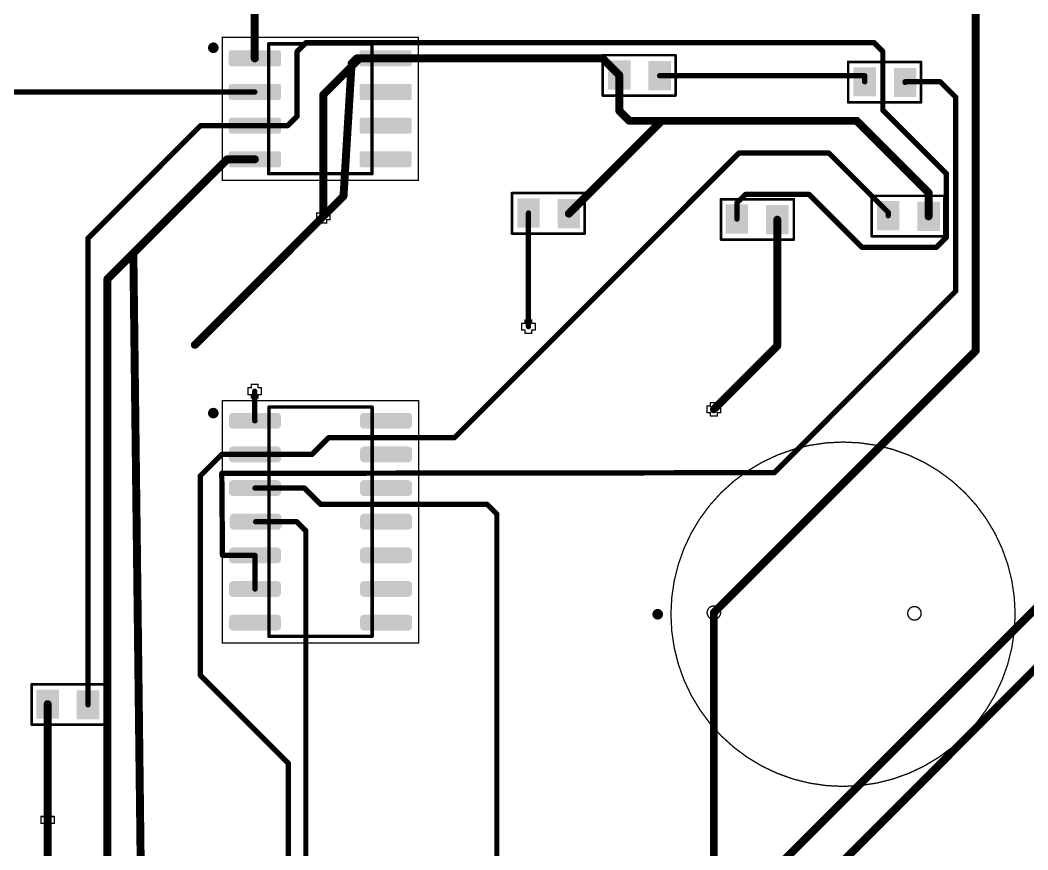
# Paper-space layout 'Лист1' of a CAD drawing. Header units: millimetres. Extents: x 20 to 579, y 6 to 381.
# Drawn here: x 127.93 to 165.99, y 311.93 to 343.26 of the extents above; entities that cross this region are included whole.
import ezdxf

# ---------------------------------------------------------------- set-up
doc = ezdxf.new("R2010")
doc.units = ezdxf.units.MM
for name, color, linetype in [('DrillDrawing', 1, 'Continuous'), ('Mechanical13', 56, 'Continuous'), ('Mechanical15', 56, 'Continuous'), ('Mechanical2', 216, 'Continuous'), ('TopLayer', 1, 'Continuous')]:
    doc.layers.add(name, color=color, linetype=linetype)

psp = doc.layouts.new('Лист1')

# ---------------------------------------------------------------- hatches: boundary and pattern name
at = {"layer": 'TopLayer'}
h = psp.add_hatch(color=256, dxfattribs=at)
edge = h.paths.add_edge_path()
edge.add_arc((135.885, 342.039), 0.075, 90, 180)
edge.add_line((135.81, 342.039), (135.81, 341.589))
edge.add_arc((135.885, 341.589), 0.075, 180, 270)
edge.add_line((135.885, 341.514), (137.705, 341.514))
edge.add_arc((137.705, 341.589), 0.075, 270, 360)
edge.add_line((137.78, 341.589), (137.78, 342.039))
edge.add_arc((137.705, 342.039), 0.075, 0, 90)
edge.add_line((137.705, 342.114), (135.885, 342.114))
h = psp.add_hatch(color=256, dxfattribs=at)
edge = h.paths.add_edge_path()
edge.add_arc((140.825, 342.039), 0.075, 90, 180)
edge.add_line((140.75, 342.039), (140.75, 341.589))
edge.add_arc((140.825, 341.589), 0.075, 180, 270)
edge.add_line((140.825, 341.514), (142.645, 341.514))
edge.add_arc((142.645, 341.589), 0.075, 270, 360)
edge.add_line((142.72, 341.589), (142.72, 342.039))
edge.add_arc((142.645, 342.039), 0.075, 0, 90)
edge.add_line((142.645, 342.114), (140.825, 342.114))
for points in [[(150.982, 341.733), (150.982, 340.633), (150.132, 340.633), (150.132, 341.733)], [(152.507, 341.708), (152.507, 340.608), (151.657, 340.608), (151.657, 341.708)], [(160.253, 341.479), (160.253, 340.379), (159.403, 340.379), (159.403, 341.479)], [(161.778, 341.454), (161.778, 340.354), (160.928, 340.354), (160.928, 341.454)], [(147.553, 336.526), (147.553, 335.426), (146.703, 335.426), (146.703, 336.526)], [(149.078, 336.501), (149.078, 335.401), (148.228, 335.401), (148.228, 336.501)], [(154.576, 335.197), (154.576, 336.297), (155.426, 336.297), (155.426, 335.197)], [(156.101, 335.172), (156.101, 336.272), (156.951, 336.272), (156.951, 335.172)], [(161.141, 336.424), (161.141, 335.324), (160.291, 335.324), (160.291, 336.424)], [(162.666, 336.399), (162.666, 335.299), (161.816, 335.299), (161.816, 336.399)], [(128.542, 316.884), (128.542, 317.984), (129.392, 317.984), (129.392, 316.884)], [(130.067, 316.859), (130.067, 317.959), (130.917, 317.959), (130.917, 316.859)]]:
    psp.add_hatch(color=256, dxfattribs=at).paths.add_polyline_path(points)
h = psp.add_hatch(color=256, dxfattribs=at)
edge = h.paths.add_edge_path()
edge.add_arc((135.885, 340.769), 0.075, 90, 180)
edge.add_line((135.81, 340.769), (135.81, 340.319))
edge.add_arc((135.885, 340.319), 0.075, 180, 270)
edge.add_line((135.885, 340.244), (137.705, 340.244))
edge.add_arc((137.705, 340.319), 0.075, 270, 360)
edge.add_line((137.78, 340.319), (137.78, 340.769))
edge.add_arc((137.705, 340.769), 0.075, 0, 90)
edge.add_line((137.705, 340.844), (135.885, 340.844))
h = psp.add_hatch(color=256, dxfattribs=at)
edge = h.paths.add_edge_path()
edge.add_arc((140.825, 340.769), 0.075, 90, 180)
edge.add_line((140.75, 340.769), (140.75, 340.319))
edge.add_arc((140.825, 340.319), 0.075, 180, 270)
edge.add_line((140.825, 340.244), (142.645, 340.244))
edge.add_arc((142.645, 340.319), 0.075, 270, 360)
edge.add_line((142.72, 340.319), (142.72, 340.769))
edge.add_arc((142.645, 340.769), 0.075, 0, 90)
edge.add_line((142.645, 340.844), (140.825, 340.844))
h = psp.add_hatch(color=256, dxfattribs=at)
edge = h.paths.add_edge_path()
edge.add_arc((135.885, 339.499), 0.075, 90, 180)
edge.add_line((135.81, 339.499), (135.81, 339.049))
edge.add_arc((135.885, 339.049), 0.075, 180, 270)
edge.add_line((135.885, 338.974), (137.705, 338.974))
edge.add_arc((137.705, 339.049), 0.075, 270, 360)
edge.add_line((137.78, 339.049), (137.78, 339.499))
edge.add_arc((137.705, 339.499), 0.075, 0, 90)
edge.add_line((137.705, 339.574), (135.885, 339.574))
h = psp.add_hatch(color=256, dxfattribs=at)
edge = h.paths.add_edge_path()
edge.add_arc((140.825, 339.499), 0.075, 90, 180)
edge.add_line((140.75, 339.499), (140.75, 339.049))
edge.add_arc((140.825, 339.049), 0.075, 180, 270)
edge.add_line((140.825, 338.974), (142.645, 338.974))
edge.add_arc((142.645, 339.049), 0.075, 270, 360)
edge.add_line((142.72, 339.049), (142.72, 339.499))
edge.add_arc((142.645, 339.499), 0.075, 0, 90)
edge.add_line((142.645, 339.574), (140.825, 339.574))
h = psp.add_hatch(color=256, dxfattribs=at)
edge = h.paths.add_edge_path()
edge.add_arc((135.885, 338.229), 0.075, 90, 180)
edge.add_line((135.81, 338.229), (135.81, 337.779))
edge.add_arc((135.885, 337.779), 0.075, 180, 270)
edge.add_line((135.885, 337.704), (137.705, 337.704))
edge.add_arc((137.705, 337.779), 0.075, 270, 360)
edge.add_line((137.78, 337.779), (137.78, 338.229))
edge.add_arc((137.705, 338.229), 0.075, 0, 90)
edge.add_line((137.705, 338.304), (135.885, 338.304))
h = psp.add_hatch(color=256, dxfattribs=at)
edge = h.paths.add_edge_path()
edge.add_arc((140.825, 338.229), 0.075, 90, 180)
edge.add_line((140.75, 338.229), (140.75, 337.779))
edge.add_arc((140.825, 337.779), 0.075, 180, 270)
edge.add_line((140.825, 337.704), (142.645, 337.704))
edge.add_arc((142.645, 337.779), 0.075, 270, 360)
edge.add_line((142.72, 337.779), (142.72, 338.229))
edge.add_arc((142.645, 338.229), 0.075, 0, 90)
edge.add_line((142.645, 338.304), (140.825, 338.304))
h = psp.add_hatch(color=256, dxfattribs=at)
edge = h.paths.add_edge_path()
edge.add_arc((135.965, 328.281), 0.15, 90, 180)
edge.add_line((135.815, 328.281), (135.815, 327.981))
edge.add_arc((135.965, 327.981), 0.15, 180, 270)
edge.add_line((135.965, 327.831), (137.635, 327.831))
edge.add_arc((137.635, 327.981), 0.15, 270, 360)
edge.add_line((137.785, 327.981), (137.785, 328.281))
edge.add_arc((137.635, 328.281), 0.15, 0, 90)
edge.add_line((137.635, 328.431), (135.965, 328.431))
h = psp.add_hatch(color=256, dxfattribs=at)
edge = h.paths.add_edge_path()
edge.add_arc((140.915, 328.281), 0.15, 90, 180)
edge.add_line((140.765, 328.281), (140.765, 327.981))
edge.add_arc((140.915, 327.981), 0.15, 180, 270)
edge.add_line((140.915, 327.831), (142.585, 327.831))
edge.add_arc((142.585, 327.981), 0.15, 270, 360)
edge.add_line((142.735, 327.981), (142.735, 328.281))
edge.add_arc((142.585, 328.281), 0.15, 0, 90)
edge.add_line((142.585, 328.431), (140.915, 328.431))
h = psp.add_hatch(color=256, dxfattribs=at)
edge = h.paths.add_edge_path()
edge.add_arc((135.965, 327.011), 0.15, 90, 180)
edge.add_line((135.815, 327.011), (135.815, 326.711))
edge.add_arc((135.965, 326.711), 0.15, 180, 270)
edge.add_line((135.965, 326.561), (137.635, 326.561))
edge.add_arc((137.635, 326.711), 0.15, 270, 360)
edge.add_line((137.785, 326.711), (137.785, 327.011))
edge.add_arc((137.635, 327.011), 0.15, 0, 90)
edge.add_line((137.635, 327.161), (135.965, 327.161))
h = psp.add_hatch(color=256, dxfattribs=at)
edge = h.paths.add_edge_path()
edge.add_arc((140.915, 327.011), 0.15, 90, 180)
edge.add_line((140.765, 327.011), (140.765, 326.711))
edge.add_arc((140.915, 326.711), 0.15, 180, 270)
edge.add_line((140.915, 326.561), (142.585, 326.561))
edge.add_arc((142.585, 326.711), 0.15, 270, 360)
edge.add_line((142.735, 326.711), (142.735, 327.011))
edge.add_arc((142.585, 327.011), 0.15, 0, 90)
edge.add_line((142.585, 327.161), (140.915, 327.161))
h = psp.add_hatch(color=256, dxfattribs=at)
edge = h.paths.add_edge_path()
edge.add_arc((135.965, 325.741), 0.15, 90, 180)
edge.add_line((135.815, 325.741), (135.815, 325.441))
edge.add_arc((135.965, 325.441), 0.15, 180, 270)
edge.add_line((135.965, 325.291), (137.635, 325.291))
edge.add_arc((137.635, 325.441), 0.15, 270, 360)
edge.add_line((137.785, 325.441), (137.785, 325.741))
edge.add_arc((137.635, 325.741), 0.15, 0, 90)
edge.add_line((137.635, 325.891), (135.965, 325.891))
h = psp.add_hatch(color=256, dxfattribs=at)
edge = h.paths.add_edge_path()
edge.add_arc((140.915, 325.741), 0.15, 90, 180)
edge.add_line((140.765, 325.741), (140.765, 325.441))
edge.add_arc((140.915, 325.441), 0.15, 180, 270)
edge.add_line((140.915, 325.291), (142.585, 325.291))
edge.add_arc((142.585, 325.441), 0.15, 270, 360)
edge.add_line((142.735, 325.441), (142.735, 325.741))
edge.add_arc((142.585, 325.741), 0.15, 0, 90)
edge.add_line((142.585, 325.891), (140.915, 325.891))
h = psp.add_hatch(color=256, dxfattribs=at)
edge = h.paths.add_edge_path()
edge.add_arc((135.99, 324.471), 0.15, 90, 180)
edge.add_line((135.84, 324.471), (135.84, 324.171))
edge.add_arc((135.99, 324.171), 0.15, 180, 270)
edge.add_line((135.99, 324.021), (137.66, 324.021))
edge.add_arc((137.66, 324.171), 0.15, 270, 360)
edge.add_line((137.81, 324.171), (137.81, 324.471))
edge.add_arc((137.66, 324.471), 0.15, 0, 90)
edge.add_line((137.66, 324.621), (135.99, 324.621))
h = psp.add_hatch(color=256, dxfattribs=at)
edge = h.paths.add_edge_path()
edge.add_arc((140.915, 324.471), 0.15, 90, 180)
edge.add_line((140.765, 324.471), (140.765, 324.171))
edge.add_arc((140.915, 324.171), 0.15, 180, 270)
edge.add_line((140.915, 324.021), (142.585, 324.021))
edge.add_arc((142.585, 324.171), 0.15, 270, 360)
edge.add_line((142.735, 324.171), (142.735, 324.471))
edge.add_arc((142.585, 324.471), 0.15, 0, 90)
edge.add_line((142.585, 324.621), (140.915, 324.621))
h = psp.add_hatch(color=256, dxfattribs=at)
edge = h.paths.add_edge_path()
edge.add_arc((135.965, 323.201), 0.15, 90, 180)
edge.add_line((135.815, 323.201), (135.815, 322.901))
edge.add_arc((135.965, 322.901), 0.15, 180, 270)
edge.add_line((135.965, 322.751), (137.635, 322.751))
edge.add_arc((137.635, 322.901), 0.15, 270, 360)
edge.add_line((137.785, 322.901), (137.785, 323.201))
edge.add_arc((137.635, 323.201), 0.15, 0, 90)
edge.add_line((137.635, 323.351), (135.965, 323.351))
h = psp.add_hatch(color=256, dxfattribs=at)
edge = h.paths.add_edge_path()
edge.add_arc((140.915, 323.201), 0.15, 90, 180)
edge.add_line((140.765, 323.201), (140.765, 322.901))
edge.add_arc((140.915, 322.901), 0.15, 180, 270)
edge.add_line((140.915, 322.751), (142.585, 322.751))
edge.add_arc((142.585, 322.901), 0.15, 270, 360)
edge.add_line((142.735, 322.901), (142.735, 323.201))
edge.add_arc((142.585, 323.201), 0.15, 0, 90)
edge.add_line((142.585, 323.351), (140.915, 323.351))
h = psp.add_hatch(color=256, dxfattribs=at)
edge = h.paths.add_edge_path()
edge.add_arc((135.965, 321.931), 0.15, 90, 180)
edge.add_line((135.815, 321.931), (135.815, 321.631))
edge.add_arc((135.965, 321.631), 0.15, 180, 270)
edge.add_line((135.965, 321.481), (137.635, 321.481))
edge.add_arc((137.635, 321.631), 0.15, 270, 360)
edge.add_line((137.785, 321.631), (137.785, 321.931))
edge.add_arc((137.635, 321.931), 0.15, 0, 90)
edge.add_line((137.635, 322.081), (135.965, 322.081))
h = psp.add_hatch(color=256, dxfattribs=at)
edge = h.paths.add_edge_path()
edge.add_arc((140.915, 321.931), 0.15, 90, 180)
edge.add_line((140.765, 321.931), (140.765, 321.631))
edge.add_arc((140.915, 321.631), 0.15, 180, 270)
edge.add_line((140.915, 321.481), (142.585, 321.481))
edge.add_arc((142.585, 321.631), 0.15, 270, 360)
edge.add_line((142.735, 321.631), (142.735, 321.931))
edge.add_arc((142.585, 321.931), 0.15, 0, 90)
edge.add_line((142.585, 322.081), (140.915, 322.081))
h = psp.add_hatch(color=256, dxfattribs=at)
edge = h.paths.add_edge_path()
edge.add_arc((135.965, 320.661), 0.15, 90, 180)
edge.add_line((135.815, 320.661), (135.815, 320.361))
edge.add_arc((135.965, 320.361), 0.15, 180, 270)
edge.add_line((135.965, 320.211), (137.635, 320.211))
edge.add_arc((137.635, 320.361), 0.15, 270, 360)
edge.add_line((137.785, 320.361), (137.785, 320.661))
edge.add_arc((137.635, 320.661), 0.15, 0, 90)
edge.add_line((137.635, 320.811), (135.965, 320.811))
h = psp.add_hatch(color=256, dxfattribs=at)
edge = h.paths.add_edge_path()
edge.add_arc((140.915, 320.661), 0.15, 90, 180)
edge.add_line((140.765, 320.661), (140.765, 320.361))
edge.add_arc((140.915, 320.361), 0.15, 180, 270)
edge.add_line((140.915, 320.211), (142.585, 320.211))
edge.add_arc((142.585, 320.361), 0.15, 270, 360)
edge.add_line((142.735, 320.361), (142.735, 320.661))
edge.add_arc((142.585, 320.661), 0.15, 0, 90)
edge.add_line((142.585, 320.811), (140.915, 320.811))

# ---------------------------------------------------------------- linework, layer by layer
at = {"layer": 'DrillDrawing', "const_width": 0.0508}
for points in [[(139.254, 335.976), (139.254, 336.103)], [(139.254, 336.103), (139.508, 336.103)], [(139.508, 335.976), (139.508, 336.103)], [(139.127, 335.722), (139.127, 335.976)], [(139.127, 335.976), (139.254, 335.976)], [(139.127, 335.722), (139.254, 335.722)], [(139.254, 335.595), (139.254, 335.722)], [(139.508, 335.976), (139.635, 335.976)], [(139.508, 335.722), (139.635, 335.722)], [(139.508, 335.595), (139.508, 335.722)], [(139.635, 335.722), (139.635, 335.976)], [(139.254, 335.595), (139.508, 335.595)], [(147.001, 331.811), (147.001, 331.938)], [(147.001, 331.938), (147.255, 331.938)], [(147.255, 331.811), (147.255, 331.938)], [(146.874, 331.557), (146.874, 331.811)], [(146.874, 331.811), (147.001, 331.811)], [(146.874, 331.557), (147.001, 331.557)], [(147.001, 331.43), (147.001, 331.557)], [(147.255, 331.811), (147.382, 331.811)], [(147.255, 331.557), (147.382, 331.557)], [(147.255, 331.43), (147.255, 331.557)], [(147.382, 331.557), (147.382, 331.811)], [(147.001, 331.43), (147.255, 331.43)], [(136.536, 329.123), (136.536, 329.377)], [(136.536, 329.377), (136.663, 329.377)], [(136.663, 329.377), (136.663, 329.504)], [(136.663, 329.504), (136.917, 329.504)], [(136.917, 329.377), (136.917, 329.504)], [(136.917, 329.377), (137.044, 329.377)], [(137.044, 329.123), (137.044, 329.377)], [(136.536, 329.123), (136.663, 329.123)], [(136.663, 328.996), (136.663, 329.123)], [(136.663, 328.996), (136.917, 328.996)], [(136.917, 329.123), (137.044, 329.123)], [(136.917, 328.996), (136.917, 329.123)], [(154.003, 328.692), (154.003, 328.819)], [(154.003, 328.819), (154.257, 328.819)], [(154.257, 328.692), (154.257, 328.819)], [(153.876, 328.438), (153.876, 328.692)], [(153.876, 328.692), (154.003, 328.692)], [(153.876, 328.438), (154.003, 328.438)], [(154.003, 328.311), (154.003, 328.438)], [(154.257, 328.692), (154.384, 328.692)], [(154.257, 328.438), (154.384, 328.438)], [(154.257, 328.311), (154.257, 328.438)], [(154.384, 328.438), (154.384, 328.692)], [(154.003, 328.311), (154.257, 328.311)], [(128.84, 313.193), (128.84, 313.32)], [(128.84, 313.32), (129.094, 313.32)], [(129.094, 313.193), (129.094, 313.32)], [(128.713, 312.939), (128.713, 313.193)], [(128.713, 313.193), (128.84, 313.193)], [(128.713, 312.939), (128.84, 312.939)], [(128.84, 312.812), (128.84, 312.939)], [(129.094, 313.193), (129.221, 313.193)], [(129.094, 312.939), (129.221, 312.939)], [(129.094, 312.812), (129.094, 312.939)], [(129.221, 312.939), (129.221, 313.193)], [(128.84, 312.812), (129.094, 312.812)]]:
    psp.add_lwpolyline(points, dxfattribs=at)
at = {"layer": 'DrillDrawing'}
for points, const_width in [([(139.241, 336.103, 1), (139.266, 336.103, 1)], 0.0254), ([(139.241, 336.103, 1), (139.266, 336.103, 1)], 0.0254), ([(139.495, 336.103, 1), (139.52, 336.103, 1)], 0.0254), ([(139.495, 336.103, 1), (139.52, 336.103, 1)], 0.0254), ([(139.114, 335.976, 1), (139.139, 335.976, 1)], 0.0254), ([(139.114, 335.976, 1), (139.139, 335.976, 1)], 0.0254), ([(139.114, 335.722, 1), (139.139, 335.722, 1)], 0.0254), ([(139.114, 335.722, 1), (139.139, 335.722, 1)], 0.0254), ([(139.241, 335.976, 1), (139.266, 335.976, 1)], 0.0254), ([(139.241, 335.976, 1), (139.266, 335.976, 1)], 0.0254), ([(139.241, 335.722, 1), (139.266, 335.722, 1)], 0.0254), ([(139.241, 335.722, 1), (139.266, 335.722, 1)], 0.0254), ([(139.495, 335.976, 1), (139.52, 335.976, 1)], 0.0254), ([(139.495, 335.976, 1), (139.52, 335.976, 1)], 0.0254), ([(139.495, 335.722, 1), (139.52, 335.722, 1)], 0.0254), ([(139.495, 335.722, 1), (139.52, 335.722, 1)], 0.0254), ([(139.622, 335.976, 1), (139.647, 335.976, 1)], 0.0254), ([(139.622, 335.976, 1), (139.647, 335.976, 1)], 0.0254), ([(139.622, 335.722, 1), (139.647, 335.722, 1)], 0.0254), ([(139.622, 335.722, 1), (139.647, 335.722, 1)], 0.0254), ([(139.241, 335.595, 1), (139.266, 335.595, 1)], 0.0254), ([(139.241, 335.595, 1), (139.266, 335.595, 1)], 0.0254), ([(139.495, 335.595, 1), (139.52, 335.595, 1)], 0.0254), ([(139.495, 335.595, 1), (139.52, 335.595, 1)], 0.0254), ([(146.988, 331.938, 1), (147.013, 331.938, 1)], 0.0254), ([(146.988, 331.938, 1), (147.013, 331.938, 1)], 0.0254), ([(147.242, 331.938, 1), (147.267, 331.938, 1)], 0.0254), ([(147.242, 331.938, 1), (147.267, 331.938, 1)], 0.0254), ([(146.861, 331.811, 1), (146.886, 331.811, 1)], 0.0254), ([(146.861, 331.811, 1), (146.886, 331.811, 1)], 0.0254), ([(146.861, 331.557, 1), (146.886, 331.557, 1)], 0.0254), ([(146.861, 331.557, 1), (146.886, 331.557, 1)], 0.0254), ([(146.988, 331.811, 1), (147.013, 331.811, 1)], 0.0254), ([(146.988, 331.811, 1), (147.013, 331.811, 1)], 0.0254), ([(146.988, 331.557, 1), (147.013, 331.557, 1)], 0.0254), ([(146.988, 331.557, 1), (147.013, 331.557, 1)], 0.0254), ([(147.242, 331.811, 1), (147.267, 331.811, 1)], 0.0254), ([(147.242, 331.811, 1), (147.267, 331.811, 1)], 0.0254), ([(147.242, 331.557, 1), (147.267, 331.557, 1)], 0.0254), ([(147.242, 331.557, 1), (147.267, 331.557, 1)], 0.0254), ([(147.369, 331.811, 1), (147.394, 331.811, 1)], 0.0254), ([(147.369, 331.811, 1), (147.394, 331.811, 1)], 0.0254), ([(147.369, 331.557, 1), (147.394, 331.557, 1)], 0.0254), ([(147.369, 331.557, 1), (147.394, 331.557, 1)], 0.0254), ([(146.988, 331.43, 1), (147.013, 331.43, 1)], 0.0254), ([(146.988, 331.43, 1), (147.013, 331.43, 1)], 0.0254), ([(147.242, 331.43, 1), (147.267, 331.43, 1)], 0.0254), ([(147.242, 331.43, 1), (147.267, 331.43, 1)], 0.0254), ([(136.523, 329.377, 1), (136.549, 329.377, 1)], 0.0254), ([(136.523, 329.377, 1), (136.549, 329.377, 1)], 0.0254), ([(136.65, 329.504, 1), (136.676, 329.504, 1)], 0.0254), ([(136.65, 329.504, 1), (136.676, 329.504, 1)], 0.0254), ([(136.65, 329.377, 1), (136.676, 329.377, 1)], 0.0254), ([(136.65, 329.377, 1), (136.676, 329.377, 1)], 0.0254), ([(136.904, 329.504, 1), (136.93, 329.504, 1)], 0.0254), ([(136.904, 329.504, 1), (136.93, 329.504, 1)], 0.0254), ([(136.904, 329.377, 1), (136.93, 329.377, 1)], 0.0254), ([(136.904, 329.377, 1), (136.93, 329.377, 1)], 0.0254), ([(137.031, 329.377, 1), (137.057, 329.377, 1)], 0.0254), ([(137.031, 329.377, 1), (137.057, 329.377, 1)], 0.0254), ([(136.523, 329.123, 1), (136.549, 329.123, 1)], 0.0254), ([(136.523, 329.123, 1), (136.549, 329.123, 1)], 0.0254), ([(136.65, 329.123, 1), (136.676, 329.123, 1)], 0.0254), ([(136.65, 329.123, 1), (136.676, 329.123, 1)], 0.0254), ([(136.65, 328.996, 1), (136.676, 328.996, 1)], 0.0254), ([(136.65, 328.996, 1), (136.676, 328.996, 1)], 0.0254), ([(136.904, 329.123, 1), (136.93, 329.123, 1)], 0.0254), ([(136.904, 329.123, 1), (136.93, 329.123, 1)], 0.0254), ([(136.904, 328.996, 1), (136.93, 328.996, 1)], 0.0254), ([(136.904, 328.996, 1), (136.93, 328.996, 1)], 0.0254), ([(137.031, 329.123, 1), (137.057, 329.123, 1)], 0.0254), ([(137.031, 329.123, 1), (137.057, 329.123, 1)], 0.0254), ([(153.991, 328.819, 1), (154.016, 328.819, 1)], 0.0254), ([(153.991, 328.819, 1), (154.016, 328.819, 1)], 0.0254), ([(154.245, 328.819, 1), (154.27, 328.819, 1)], 0.0254), ([(154.245, 328.819, 1), (154.27, 328.819, 1)], 0.0254), ([(153.864, 328.692, 1), (153.889, 328.692, 1)], 0.0254), ([(153.864, 328.692, 1), (153.889, 328.692, 1)], 0.0254), ([(153.864, 328.438, 1), (153.889, 328.438, 1)], 0.0254), ([(153.864, 328.438, 1), (153.889, 328.438, 1)], 0.0254), ([(153.991, 328.692, 1), (154.016, 328.692, 1)], 0.0254), ([(153.991, 328.692, 1), (154.016, 328.692, 1)], 0.0254), ([(153.991, 328.438, 1), (154.016, 328.438, 1)], 0.0254), ([(153.991, 328.438, 1), (154.016, 328.438, 1)], 0.0254), ([(154.245, 328.692, 1), (154.27, 328.692, 1)], 0.0254), ([(154.245, 328.692, 1), (154.27, 328.692, 1)], 0.0254), ([(154.245, 328.438, 1), (154.27, 328.438, 1)], 0.0254), ([(154.245, 328.438, 1), (154.27, 328.438, 1)], 0.0254), ([(154.372, 328.692, 1), (154.397, 328.692, 1)], 0.0254), ([(154.372, 328.692, 1), (154.397, 328.692, 1)], 0.0254), ([(154.372, 328.438, 1), (154.397, 328.438, 1)], 0.0254), ([(154.372, 328.438, 1), (154.397, 328.438, 1)], 0.0254), ([(153.991, 328.311, 1), (154.016, 328.311, 1)], 0.0254), ([(153.991, 328.311, 1), (154.016, 328.311, 1)], 0.0254), ([(154.245, 328.311, 1), (154.27, 328.311, 1)], 0.0254), ([(154.245, 328.311, 1), (154.27, 328.311, 1)], 0.0254), ([(154.384, 320.888, 1), (153.876, 320.888, 1)], 0.0508), ([(153.864, 320.888, 1), (153.889, 320.888, 1)], 0.0254), ([(154.372, 320.888, 1), (154.397, 320.888, 1)], 0.0254), ([(161.96, 320.863, 1), (161.452, 320.863, 1)], 0.0508), ([(161.439, 320.863, 1), (161.464, 320.863, 1)], 0.0254), ([(161.947, 320.863, 1), (161.972, 320.863, 1)], 0.0254), ([(128.827, 313.32, 1), (128.852, 313.32, 1)], 0.0254), ([(128.827, 313.32, 1), (128.852, 313.32, 1)], 0.0254), ([(129.081, 313.32, 1), (129.106, 313.32, 1)], 0.0254), ([(129.081, 313.32, 1), (129.106, 313.32, 1)], 0.0254), ([(128.7, 313.193, 1), (128.725, 313.193, 1)], 0.0254), ([(128.7, 313.193, 1), (128.725, 313.193, 1)], 0.0254), ([(128.7, 312.939, 1), (128.725, 312.939, 1)], 0.0254), ([(128.7, 312.939, 1), (128.725, 312.939, 1)], 0.0254), ([(128.827, 313.193, 1), (128.852, 313.193, 1)], 0.0254), ([(128.827, 313.193, 1), (128.852, 313.193, 1)], 0.0254), ([(128.827, 312.939, 1), (128.852, 312.939, 1)], 0.0254), ([(128.827, 312.939, 1), (128.852, 312.939, 1)], 0.0254), ([(129.081, 313.193, 1), (129.106, 313.193, 1)], 0.0254), ([(129.081, 313.193, 1), (129.106, 313.193, 1)], 0.0254), ([(129.081, 312.939, 1), (129.106, 312.939, 1)], 0.0254), ([(129.081, 312.939, 1), (129.106, 312.939, 1)], 0.0254), ([(129.208, 313.193, 1), (129.233, 313.193, 1)], 0.0254), ([(129.208, 313.193, 1), (129.233, 313.193, 1)], 0.0254), ([(129.208, 312.939, 1), (129.233, 312.939, 1)], 0.0254), ([(129.208, 312.939, 1), (129.233, 312.939, 1)], 0.0254), ([(128.827, 312.812, 1), (128.852, 312.812, 1)], 0.0254), ([(128.827, 312.812, 1), (128.852, 312.812, 1)], 0.0254), ([(129.081, 312.812, 1), (129.106, 312.812, 1)], 0.0254), ([(129.081, 312.812, 1), (129.106, 312.812, 1)], 0.0254)]:
    psp.add_lwpolyline(points, format="xyb", close=True, dxfattribs=dict(at, const_width=const_width))
at = {"layer": 'Mechanical13'}
for points, const_width in [([(135.325, 342.214, 1), (135.125, 342.214, 1)], 0.2), ([(135.075, 342.214, 1), (135.175, 342.214, 1)], 0.1), ([(135.275, 342.214, 1), (135.375, 342.214, 1)], 0.1), ([(137.283, 342.362, 1), (137.347, 342.362, 1)], 0.0635), ([(137.283, 342.362, 1), (137.347, 342.362, 1)], 0.0635), ([(141.183, 342.362, 1), (141.247, 342.362, 1)], 0.0635), ([(141.183, 342.362, 1), (141.247, 342.362, 1)], 0.0635), ([(137.283, 337.457, 1), (137.347, 337.457, 1)], 0.0635), ([(137.283, 337.457, 1), (137.347, 337.457, 1)], 0.0635), ([(141.183, 337.457, 1), (141.247, 337.457, 1)], 0.0635), ([(141.183, 337.457, 1), (141.247, 337.457, 1)], 0.0635), ([(135.325, 328.421, 1), (135.125, 328.421, 1)], 0.2), ([(135.075, 328.421, 1), (135.175, 328.421, 1)], 0.1), ([(135.275, 328.421, 1), (135.375, 328.421, 1)], 0.1), ([(137.293, 328.647, 1), (137.357, 328.647, 1)], 0.0635), ([(137.293, 328.647, 1), (137.357, 328.647, 1)], 0.0635), ([(141.193, 328.647, 1), (141.257, 328.647, 1)], 0.0635), ([(141.193, 328.647, 1), (141.257, 328.647, 1)], 0.0635), ([(152.109, 320.829, 1), (151.909, 320.829, 1)], 0.2), ([(151.859, 320.829, 1), (151.959, 320.829, 1)], 0.1), ([(152.059, 320.829, 1), (152.159, 320.829, 1)], 0.1), ([(137.293, 319.996, 1), (137.357, 319.996, 1)], 0.0635), ([(137.293, 319.996, 1), (137.357, 319.996, 1)], 0.0635), ([(141.193, 319.996, 1), (141.257, 319.996, 1)], 0.0635), ([(141.193, 319.996, 1), (141.257, 319.996, 1)], 0.0635)]:
    psp.add_lwpolyline(points, format="xyb", close=True, dxfattribs=dict(at, const_width=const_width))
at = {"layer": 'Mechanical13', "const_width": 0.127}
for points in [[(137.315, 337.457), (137.315, 342.362)], [(137.315, 342.362), (141.215, 342.362)], [(141.215, 337.457), (141.215, 342.362)], [(137.315, 337.457), (141.215, 337.457)], [(137.325, 319.996), (137.325, 328.647)], [(137.325, 328.647), (141.225, 328.647)], [(141.225, 319.996), (141.225, 328.647)], [(137.325, 319.996), (141.225, 319.996)]]:
    psp.add_lwpolyline(points, dxfattribs=at)
at = {"layer": 'Mechanical15', "const_width": 0.05}
for points in [[(135.56, 337.207), (135.56, 342.612)], [(135.56, 342.612), (142.97, 342.612)], [(142.97, 337.207), (142.97, 342.612)], [(135.56, 337.207), (142.97, 337.207)], [(135.565, 319.747), (135.565, 328.896)], [(135.565, 328.896), (142.985, 328.896)], [(142.985, 319.747), (142.985, 328.896)], [(135.565, 319.747), (142.985, 319.747)]]:
    psp.add_lwpolyline(points, dxfattribs=at)
at = {"layer": 'Mechanical15'}
for points, const_width in [([(135.548, 342.612, 1), (135.573, 342.612, 1)], 0.025), ([(135.548, 342.612, 1), (135.573, 342.612, 1)], 0.025), ([(142.958, 342.612, 1), (142.983, 342.612, 1)], 0.025), ([(142.958, 342.612, 1), (142.983, 342.612, 1)], 0.025), ([(135.548, 337.207, 1), (135.573, 337.207, 1)], 0.025), ([(135.548, 337.207, 1), (135.573, 337.207, 1)], 0.025), ([(142.958, 337.207, 1), (142.983, 337.207, 1)], 0.025), ([(142.958, 337.207, 1), (142.983, 337.207, 1)], 0.025), ([(135.553, 328.896, 1), (135.578, 328.896, 1)], 0.025), ([(135.553, 328.896, 1), (135.578, 328.896, 1)], 0.025), ([(142.973, 328.896, 1), (142.998, 328.896, 1)], 0.025), ([(142.973, 328.896, 1), (142.998, 328.896, 1)], 0.025), ([(165.509, 320.829, 1), (152.509, 320.829, 1)], 0.05), ([(152.496, 320.829, 1), (152.521, 320.829, 1)], 0.025), ([(165.496, 320.829, 1), (165.521, 320.829, 1)], 0.025), ([(135.553, 319.747, 1), (135.578, 319.747, 1)], 0.025), ([(135.553, 319.747, 1), (135.578, 319.747, 1)], 0.025), ([(142.973, 319.747, 1), (142.998, 319.747, 1)], 0.025), ([(142.973, 319.747, 1), (142.998, 319.747, 1)], 0.025)]:
    psp.add_lwpolyline(points, format="xyb", close=True, dxfattribs=dict(at, const_width=const_width))
at = {"layer": 'Mechanical2', "const_width": 0.1}
for points in [[(149.932, 340.408), (149.932, 341.934)], [(149.932, 341.934), (152.682, 341.934)], [(152.682, 340.408), (152.682, 341.934)], [(159.203, 340.154), (159.203, 341.68)], [(159.203, 341.68), (161.953, 341.68)], [(161.953, 340.154), (161.953, 341.68)], [(149.932, 340.408), (152.682, 340.408)], [(159.203, 340.154), (161.953, 340.154)], [(146.503, 335.201), (146.503, 336.727)], [(146.503, 336.727), (149.253, 336.727)], [(149.253, 335.201), (149.253, 336.727)], [(154.401, 334.972), (154.401, 336.497)], [(154.401, 336.497), (157.151, 336.497)], [(157.151, 334.972), (157.151, 336.497)], [(160.091, 335.099), (160.091, 336.624)], [(160.091, 336.624), (162.841, 336.624)], [(162.841, 335.099), (162.841, 336.624)], [(146.503, 335.201), (149.253, 335.201)], [(154.401, 334.972), (157.151, 334.972)], [(160.091, 335.099), (162.841, 335.099)], [(128.367, 316.659), (128.367, 318.185)], [(128.367, 318.185), (131.117, 318.185)], [(131.117, 316.659), (131.117, 318.185)], [(128.367, 316.659), (131.117, 316.659)]]:
    psp.add_lwpolyline(points, dxfattribs=at)
at = {"layer": 'Mechanical2', "const_width": 0.05}
for points in [[(149.907, 341.934, 1), (149.957, 341.934, 1)], [(149.907, 341.934, 1), (149.957, 341.934, 1)], [(152.657, 341.934, 1), (152.707, 341.934, 1)], [(152.657, 341.934, 1), (152.707, 341.934, 1)], [(159.178, 341.68, 1), (159.228, 341.68, 1)], [(159.178, 341.68, 1), (159.228, 341.68, 1)], [(161.928, 341.68, 1), (161.978, 341.68, 1)], [(161.928, 341.68, 1), (161.978, 341.68, 1)], [(149.907, 340.408, 1), (149.957, 340.408, 1)], [(149.907, 340.408, 1), (149.957, 340.408, 1)], [(152.657, 340.408, 1), (152.707, 340.408, 1)], [(152.657, 340.408, 1), (152.707, 340.408, 1)], [(159.178, 340.154, 1), (159.228, 340.154, 1)], [(159.178, 340.154, 1), (159.228, 340.154, 1)], [(161.928, 340.154, 1), (161.978, 340.154, 1)], [(161.928, 340.154, 1), (161.978, 340.154, 1)], [(146.478, 336.727, 1), (146.528, 336.727, 1)], [(146.478, 336.727, 1), (146.528, 336.727, 1)], [(149.228, 336.727, 1), (149.278, 336.727, 1)], [(149.228, 336.727, 1), (149.278, 336.727, 1)], [(154.376, 336.497, 1), (154.426, 336.497, 1)], [(154.376, 336.497, 1), (154.426, 336.497, 1)], [(157.126, 336.497, 1), (157.176, 336.497, 1)], [(157.126, 336.497, 1), (157.176, 336.497, 1)], [(160.066, 336.624, 1), (160.116, 336.624, 1)], [(160.066, 336.624, 1), (160.116, 336.624, 1)], [(162.816, 336.624, 1), (162.866, 336.624, 1)], [(162.816, 336.624, 1), (162.866, 336.624, 1)], [(146.478, 335.201, 1), (146.528, 335.201, 1)], [(146.478, 335.201, 1), (146.528, 335.201, 1)], [(149.228, 335.201, 1), (149.278, 335.201, 1)], [(149.228, 335.201, 1), (149.278, 335.201, 1)], [(154.376, 334.972, 1), (154.426, 334.972, 1)], [(154.376, 334.972, 1), (154.426, 334.972, 1)], [(157.126, 334.972, 1), (157.176, 334.972, 1)], [(157.126, 334.972, 1), (157.176, 334.972, 1)], [(160.066, 335.099, 1), (160.116, 335.099, 1)], [(160.066, 335.099, 1), (160.116, 335.099, 1)], [(162.816, 335.099, 1), (162.866, 335.099, 1)], [(162.816, 335.099, 1), (162.866, 335.099, 1)], [(128.342, 318.185, 1), (128.392, 318.185, 1)], [(128.342, 318.185, 1), (128.392, 318.185, 1)], [(131.092, 318.185, 1), (131.142, 318.185, 1)], [(131.092, 318.185, 1), (131.142, 318.185, 1)], [(128.342, 316.659, 1), (128.392, 316.659, 1)], [(128.342, 316.659, 1), (128.392, 316.659, 1)], [(131.092, 316.659, 1), (131.142, 316.659, 1)], [(131.092, 316.659, 1), (131.142, 316.659, 1)]]:
    psp.add_lwpolyline(points, format="xyb", close=True, dxfattribs=at)
at = {"layer": 'TopLayer'}
for points, const_width in [([(136.79, 341.814), (136.79, 344.612)], 0.3), ([(164.02, 330.778), (164.02, 344.637)], 0.3), ([(138.39, 342.072), (138.72, 342.403)], 0.2), ([(138.39, 339.63), (138.39, 342.072)], 0.2), ([(138.72, 342.403), (160.183, 342.403)], 0.2), ([(160.183, 342.403), (160.513, 342.072)], 0.2), ([(160.513, 339.856), (160.513, 342.072)], 0.2), ([(136.79, 341.814), (136.795, 341.814)], 0.3), ([(140.441, 341.503), (140.752, 341.814)], 0.3), ([(140.448, 341.616), (140.647, 341.814)], 0.3), ([(140.647, 341.814), (140.752, 341.814)], 0.3), ([(140.752, 341.814), (141.735, 341.814)], 0.3), ([(141.735, 341.814), (149.926, 341.814)], 0.3), ([(149.926, 341.814), (150.557, 341.183)], 0.3), ([(139.381, 340.443), (140.441, 341.503)], 0.3), ([(140.143, 336.611), (140.441, 341.503)], 0.3), ([(140.441, 341.503), (140.448, 341.616)], 0.3), ([(150.557, 339.837), (150.557, 341.183)], 0.3), ([(152.082, 341.158), (159.828, 341.158)], 0.2), ([(159.828, 340.929), (159.828, 341.158)], 0.2), ([(161.353, 340.929), (162.685, 340.929)], 0.2), ([(161.353, 340.904), (161.353, 340.929)], 0.2), ([(162.685, 340.929), (163.266, 340.349)], 0.2), ([(89.745, 340.544), (136.795, 340.544)], 0.2), ([(139.381, 335.849), (139.381, 340.443)], 0.3), ([(163.266, 333.026), (163.266, 340.349)], 0.2), ([(150.557, 339.837), (150.938, 339.456)], 0.3), ([(160.513, 339.856), (162.916, 337.454)], 0.2), ([(138.034, 339.274), (138.39, 339.63)], 0.2), ([(148.653, 335.951), (152.157, 339.456)], 0.3), ([(150.938, 339.456), (152.157, 339.456)], 0.3), ([(152.157, 339.456), (159.523, 339.456)], 0.3), ([(159.523, 339.456), (162.241, 336.738)], 0.3), ([(130.492, 335.021), (134.745, 339.274)], 0.2), ([(134.745, 339.274), (136.795, 339.274)], 0.2), ([(136.795, 339.274), (138.034, 339.274)], 0.2), ([(132.205, 334.461), (135.748, 338.004)], 0.3), ([(135.748, 338.004), (136.795, 338.004)], 0.3), ([(144.334, 327.493), (155.078, 338.237)], 0.2), ([(155.078, 338.237), (158.48, 338.237)], 0.2), ([(158.48, 338.237), (160.716, 336.002)], 0.2), ([(162.916, 335.062), (162.916, 337.454)], 0.2), ([(162.241, 335.849), (162.241, 336.738)], 0.3), ([(139.381, 335.849), (140.143, 336.611)], 0.3), ([(155.001, 336.357), (155.318, 336.675)], 0.2), ([(155.001, 335.747), (155.001, 336.357)], 0.2), ([(155.318, 336.675), (157.732, 336.675)], 0.2), ([(157.732, 336.675), (159.726, 334.681)], 0.2), ([(147.128, 331.684), (147.128, 335.976)], 0.2), ([(160.716, 335.874), (160.716, 336.002)], 0.2), ([(134.529, 330.998), (139.381, 335.849)], 0.3), ([(156.526, 330.96), (156.526, 335.722)], 0.3), ([(130.492, 317.409), (130.492, 335.021)], 0.2), ([(162.535, 334.681), (162.916, 335.062)], 0.2), ([(131.227, 333.483), (132.205, 334.461)], 0.3), ([(132.205, 334.461), (132.523, 308.036)], 0.3), ([(159.726, 334.681), (162.535, 334.681)], 0.2), ([(131.227, 309.162), (131.227, 333.483)], 0.3), ([(156.411, 326.172), (163.266, 333.026)], 0.2), ([(154.13, 328.565), (156.526, 330.96)], 0.3), ([(154.13, 320.888), (164.02, 330.778)], 0.3), ([(136.79, 328.131), (136.79, 329.25)], 0.2), ([(136.79, 328.131), (136.8, 328.131)], 0.2), ([(138.949, 326.861), (139.58, 327.493)], 0.2), ([(139.58, 327.493), (144.334, 327.493)], 0.2), ([(134.732, 326.048), (135.546, 326.861)], 0.2), ([(135.546, 326.861), (136.8, 326.861)], 0.2), ([(136.8, 326.861), (138.949, 326.861)], 0.2), ([(135.545, 326.147), (156.411, 326.172)], 0.2), ([(135.545, 326.147), (135.571, 323.051)], 0.2), ([(134.732, 318.527), (134.732, 326.048)], 0.2), ([(136.8, 325.591), (138.666, 325.591)], 0.2), ([(138.666, 325.591), (139.279, 324.978)], 0.2), ([(139.279, 324.978), (145.566, 324.978)], 0.2), ([(145.566, 324.978), (145.934, 324.61)], 0.2), ([(145.934, 282.065), (145.934, 324.61)], 0.2), ([(136.825, 324.321), (138.374, 324.321)], 0.2), ([(138.374, 324.321), (138.72, 323.975)], 0.2), ([(138.72, 283.043), (138.72, 323.975)], 0.2), ([(135.571, 323.051), (136.8, 323.051)], 0.2), ([(136.8, 321.781), (136.8, 323.051)], 0.2), ([(155.23, 309.992), (167.397, 322.159)], 0.3), ([(154.13, 298.275), (154.13, 320.888)], 0.3), ([(155.23, 307.732), (167.397, 319.898)], 0.3), ([(134.732, 318.527), (138.06, 315.199)], 0.2), ([(128.967, 313.066), (128.967, 317.434)], 0.3), ([(138.06, 289.901), (138.06, 315.199)], 0.2), ([(128.967, 310.094), (128.967, 313.066)], 0.3)]:
    psp.add_lwpolyline(points, dxfattribs=dict(at, const_width=const_width))
for points, const_width in [([(138.34, 342.072, 1), (138.44, 342.072, 1)], 0.1), ([(138.34, 342.072, 1), (138.44, 342.072, 1)], 0.1), ([(138.67, 342.403, 1), (138.77, 342.403, 1)], 0.1), ([(138.67, 342.403, 1), (138.77, 342.403, 1)], 0.1), ([(160.133, 342.403, 1), (160.233, 342.403, 1)], 0.1), ([(160.133, 342.403, 1), (160.233, 342.403, 1)], 0.1), ([(160.463, 342.072, 1), (160.563, 342.072, 1)], 0.1), ([(160.463, 342.072, 1), (160.563, 342.072, 1)], 0.1), ([(136.715, 341.814, 1), (136.865, 341.814, 1)], 0.15), ([(136.715, 341.814, 1), (136.865, 341.814, 1)], 0.15), ([(136.72, 341.814, 1), (136.87, 341.814, 1)], 0.15), ([(140.572, 341.814, 1), (140.722, 341.814, 1)], 0.15), ([(140.572, 341.814, 1), (140.722, 341.814, 1)], 0.15), ([(140.677, 341.814, 1), (140.827, 341.814, 1)], 0.15), ([(140.677, 341.814, 1), (140.827, 341.814, 1)], 0.15), ([(140.677, 341.814, 1), (140.827, 341.814, 1)], 0.15), ([(141.66, 341.814, 1), (141.81, 341.814, 1)], 0.15), ([(141.66, 341.814, 1), (141.81, 341.814, 1)], 0.15), ([(149.851, 341.814, 1), (150.001, 341.814, 1)], 0.15), ([(149.851, 341.814, 1), (150.001, 341.814, 1)], 0.15), ([(140.366, 341.503, 1), (140.516, 341.503, 1)], 0.15), ([(140.366, 341.503, 1), (140.516, 341.503, 1)], 0.15), ([(140.366, 341.503, 1), (140.516, 341.503, 1)], 0.15), ([(140.366, 341.503, 1), (140.516, 341.503, 1)], 0.15), ([(140.373, 341.616, 1), (140.523, 341.616, 1)], 0.15), ([(140.373, 341.616, 1), (140.523, 341.616, 1)], 0.15), ([(150.482, 341.183, 1), (150.632, 341.183, 1)], 0.15), ([(150.482, 341.183, 1), (150.632, 341.183, 1)], 0.15), ([(152.032, 341.158, 1), (152.132, 341.158, 1)], 0.1), ([(159.778, 341.158, 1), (159.878, 341.158, 1)], 0.1), ([(159.778, 341.158, 1), (159.878, 341.158, 1)], 0.1), ([(159.778, 340.929, 1), (159.878, 340.929, 1)], 0.1), ([(161.303, 340.929, 1), (161.403, 340.929, 1)], 0.1), ([(161.303, 340.929, 1), (161.403, 340.929, 1)], 0.1), ([(162.635, 340.929, 1), (162.735, 340.929, 1)], 0.1), ([(162.635, 340.929, 1), (162.735, 340.929, 1)], 0.1), ([(136.745, 340.544, 1), (136.845, 340.544, 1)], 0.1), ([(161.303, 340.904, 1), (161.403, 340.904, 1)], 0.1), ([(139.306, 340.443, 1), (139.456, 340.443, 1)], 0.15), ([(139.306, 340.443, 1), (139.456, 340.443, 1)], 0.15), ([(163.216, 340.349, 1), (163.316, 340.349, 1)], 0.1), ([(163.216, 340.349, 1), (163.316, 340.349, 1)], 0.1), ([(150.482, 339.837, 1), (150.632, 339.837, 1)], 0.15), ([(150.482, 339.837, 1), (150.632, 339.837, 1)], 0.15), ([(160.463, 339.856, 1), (160.563, 339.856, 1)], 0.1), ([(160.463, 339.856, 1), (160.563, 339.856, 1)], 0.1), ([(138.34, 339.63, 1), (138.44, 339.63, 1)], 0.1), ([(138.34, 339.63, 1), (138.44, 339.63, 1)], 0.1), ([(150.863, 339.456, 1), (151.013, 339.456, 1)], 0.15), ([(150.863, 339.456, 1), (151.013, 339.456, 1)], 0.15), ([(152.082, 339.456, 1), (152.232, 339.456, 1)], 0.15), ([(152.082, 339.456, 1), (152.232, 339.456, 1)], 0.15), ([(152.082, 339.456, 1), (152.232, 339.456, 1)], 0.15), ([(159.448, 339.456, 1), (159.598, 339.456, 1)], 0.15), ([(159.448, 339.456, 1), (159.598, 339.456, 1)], 0.15), ([(134.695, 339.274, 1), (134.795, 339.274, 1)], 0.1), ([(134.695, 339.274, 1), (134.795, 339.274, 1)], 0.1), ([(136.745, 339.274, 1), (136.845, 339.274, 1)], 0.1), ([(136.745, 339.274, 1), (136.845, 339.274, 1)], 0.1), ([(137.984, 339.274, 1), (138.084, 339.274, 1)], 0.1), ([(137.984, 339.274, 1), (138.084, 339.274, 1)], 0.1), ([(135.673, 338.004, 1), (135.823, 338.004, 1)], 0.15), ([(135.673, 338.004, 1), (135.823, 338.004, 1)], 0.15), ([(136.72, 338.004, 1), (136.87, 338.004, 1)], 0.15), ([(155.028, 338.237, 1), (155.128, 338.237, 1)], 0.1), ([(155.028, 338.237, 1), (155.128, 338.237, 1)], 0.1), ([(158.43, 338.237, 1), (158.53, 338.237, 1)], 0.1), ([(158.43, 338.237, 1), (158.53, 338.237, 1)], 0.1), ([(162.866, 337.454, 1), (162.966, 337.454, 1)], 0.1), ([(162.866, 337.454, 1), (162.966, 337.454, 1)], 0.1), ([(162.166, 336.738, 1), (162.316, 336.738, 1)], 0.15), ([(162.166, 336.738, 1), (162.316, 336.738, 1)], 0.15), ([(140.068, 336.611, 1), (140.218, 336.611, 1)], 0.15), ([(140.068, 336.611, 1), (140.218, 336.611, 1)], 0.15), ([(154.951, 336.357, 1), (155.051, 336.357, 1)], 0.1), ([(154.951, 336.357, 1), (155.051, 336.357, 1)], 0.1), ([(155.268, 336.675, 1), (155.368, 336.675, 1)], 0.1), ([(155.268, 336.675, 1), (155.368, 336.675, 1)], 0.1), ([(157.682, 336.675, 1), (157.782, 336.675, 1)], 0.1), ([(157.682, 336.675, 1), (157.782, 336.675, 1)], 0.1), ([(147.078, 335.976, 1), (147.178, 335.976, 1)], 0.1), ([(148.578, 335.951, 1), (148.728, 335.951, 1)], 0.15), ([(160.666, 336.002, 1), (160.766, 336.002, 1)], 0.1), ([(160.666, 336.002, 1), (160.766, 336.002, 1)], 0.1), ([(139.306, 335.849, 1), (139.456, 335.849, 1)], 0.15), ([(139.306, 335.849, 1), (139.456, 335.849, 1)], 0.15), ([(139.306, 335.849, 1), (139.456, 335.849, 1)], 0.15), ([(154.951, 335.747, 1), (155.051, 335.747, 1)], 0.1), ([(156.451, 335.722, 1), (156.601, 335.722, 1)], 0.15), ([(160.666, 335.874, 1), (160.766, 335.874, 1)], 0.1), ([(162.166, 335.849, 1), (162.316, 335.849, 1)], 0.15), ([(130.442, 335.021, 1), (130.542, 335.021, 1)], 0.1), ([(130.442, 335.021, 1), (130.542, 335.021, 1)], 0.1), ([(162.866, 335.062, 1), (162.966, 335.062, 1)], 0.1), ([(162.866, 335.062, 1), (162.966, 335.062, 1)], 0.1), ([(132.13, 334.461, 1), (132.28, 334.461, 1)], 0.15), ([(132.13, 334.461, 1), (132.28, 334.461, 1)], 0.15), ([(132.13, 334.461, 1), (132.28, 334.461, 1)], 0.15), ([(159.676, 334.681, 1), (159.776, 334.681, 1)], 0.1), ([(159.676, 334.681, 1), (159.776, 334.681, 1)], 0.1), ([(162.485, 334.681, 1), (162.585, 334.681, 1)], 0.1), ([(162.485, 334.681, 1), (162.585, 334.681, 1)], 0.1), ([(131.152, 333.483, 1), (131.302, 333.483, 1)], 0.15), ([(131.152, 333.483, 1), (131.302, 333.483, 1)], 0.15), ([(163.216, 333.026, 1), (163.316, 333.026, 1)], 0.1), ([(163.216, 333.026, 1), (163.316, 333.026, 1)], 0.1), ([(147.078, 331.684, 1), (147.178, 331.684, 1)], 0.1), ([(134.454, 330.998, 1), (134.604, 330.998, 1)], 0.15), ([(156.451, 330.96, 1), (156.601, 330.96, 1)], 0.15), ([(156.451, 330.96, 1), (156.601, 330.96, 1)], 0.15), ([(163.945, 330.778, 1), (164.095, 330.778, 1)], 0.15), ([(163.945, 330.778, 1), (164.095, 330.778, 1)], 0.15), ([(136.74, 329.25, 1), (136.84, 329.25, 1)], 0.1), ([(154.055, 328.565, 1), (154.205, 328.565, 1)], 0.15), ([(136.74, 328.131, 1), (136.84, 328.131, 1)], 0.1), ([(136.74, 328.131, 1), (136.84, 328.131, 1)], 0.1), ([(136.75, 328.131, 1), (136.85, 328.131, 1)], 0.1), ([(139.53, 327.493, 1), (139.63, 327.493, 1)], 0.1), ([(139.53, 327.493, 1), (139.63, 327.493, 1)], 0.1), ([(144.284, 327.493, 1), (144.384, 327.493, 1)], 0.1), ([(144.284, 327.493, 1), (144.384, 327.493, 1)], 0.1), ([(135.496, 326.861, 1), (135.596, 326.861, 1)], 0.1), ([(135.496, 326.861, 1), (135.596, 326.861, 1)], 0.1), ([(136.75, 326.861, 1), (136.85, 326.861, 1)], 0.1), ([(136.75, 326.861, 1), (136.85, 326.861, 1)], 0.1), ([(138.899, 326.861, 1), (138.999, 326.861, 1)], 0.1), ([(138.899, 326.861, 1), (138.999, 326.861, 1)], 0.1), ([(135.495, 326.147, 1), (135.595, 326.147, 1)], 0.1), ([(135.495, 326.147, 1), (135.595, 326.147, 1)], 0.1), ([(156.361, 326.172, 1), (156.461, 326.172, 1)], 0.1), ([(156.361, 326.172, 1), (156.461, 326.172, 1)], 0.1), ([(134.682, 326.048, 1), (134.782, 326.048, 1)], 0.1), ([(134.682, 326.048, 1), (134.782, 326.048, 1)], 0.1), ([(136.75, 325.591, 1), (136.85, 325.591, 1)], 0.1), ([(138.616, 325.591, 1), (138.716, 325.591, 1)], 0.1), ([(138.616, 325.591, 1), (138.716, 325.591, 1)], 0.1), ([(139.229, 324.978, 1), (139.329, 324.978, 1)], 0.1), ([(139.229, 324.978, 1), (139.329, 324.978, 1)], 0.1), ([(145.516, 324.978, 1), (145.616, 324.978, 1)], 0.1), ([(145.516, 324.978, 1), (145.616, 324.978, 1)], 0.1), ([(145.884, 324.61, 1), (145.984, 324.61, 1)], 0.1), ([(145.884, 324.61, 1), (145.984, 324.61, 1)], 0.1), ([(136.775, 324.321, 1), (136.875, 324.321, 1)], 0.1), ([(138.324, 324.321, 1), (138.424, 324.321, 1)], 0.1), ([(138.324, 324.321, 1), (138.424, 324.321, 1)], 0.1), ([(138.67, 323.975, 1), (138.77, 323.975, 1)], 0.1), ([(138.67, 323.975, 1), (138.77, 323.975, 1)], 0.1), ([(135.521, 323.051, 1), (135.621, 323.051, 1)], 0.1), ([(135.521, 323.051, 1), (135.621, 323.051, 1)], 0.1), ([(136.75, 323.051, 1), (136.85, 323.051, 1)], 0.1), ([(136.75, 323.051, 1), (136.85, 323.051, 1)], 0.1), ([(136.75, 321.781, 1), (136.85, 321.781, 1)], 0.1), ([(154.055, 320.888, 1), (154.205, 320.888, 1)], 0.15), ([(154.055, 320.888, 1), (154.205, 320.888, 1)], 0.15), ([(134.682, 318.527, 1), (134.782, 318.527, 1)], 0.1), ([(134.682, 318.527, 1), (134.782, 318.527, 1)], 0.1), ([(128.892, 317.434, 1), (129.042, 317.434, 1)], 0.15), ([(130.442, 317.409, 1), (130.542, 317.409, 1)], 0.1), ([(138.01, 315.199, 1), (138.11, 315.199, 1)], 0.1), ([(138.01, 315.199, 1), (138.11, 315.199, 1)], 0.1), ([(128.892, 313.066, 1), (129.042, 313.066, 1)], 0.15), ([(128.892, 313.066, 1), (129.042, 313.066, 1)], 0.15)]:
    psp.add_lwpolyline(points, format="xyb", close=True, dxfattribs=dict(at, const_width=const_width))

doc.saveas('drawing.dxf')
